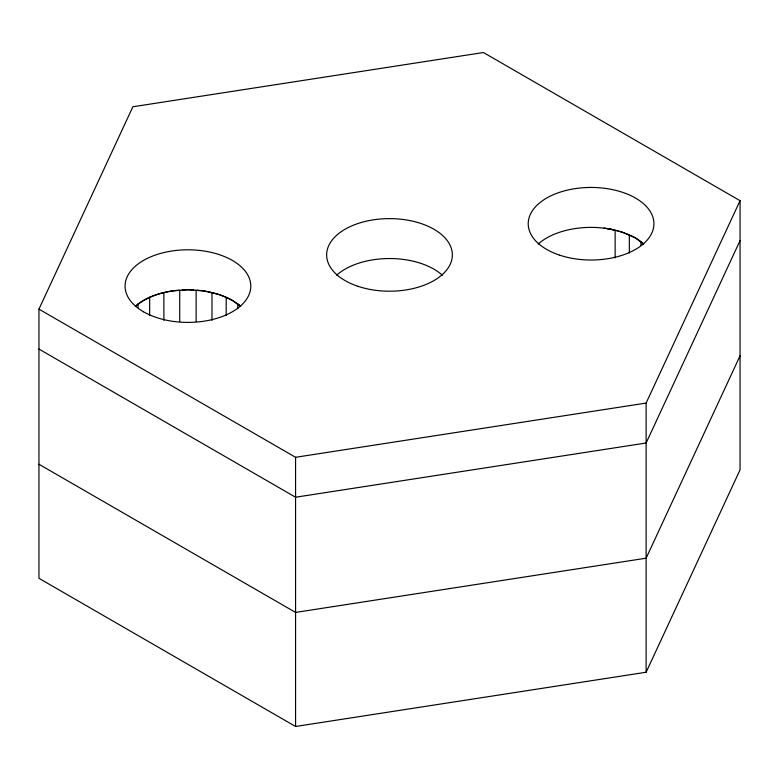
<?xml version="1.0" encoding="UTF-8"?>
<svg xmlns="http://www.w3.org/2000/svg" width="779" height="779" viewBox="0 0 779 779"><rect width="100%" height="100%" fill="white"/><g stroke="black" fill="none" stroke-linecap="round" stroke-linejoin="round"><path stroke-width="1.17" d="M38.95 309.146L132.878 106.762L483.428 52.524L740.05 200.69L740.05 469.854L646.122 672.238L295.572 726.476L38.95 578.31L38.95 309.146L295.572 457.302L646.122 403.074L740.05 200.69M740.05 240.604L646.122 442.998L295.572 497.226L38.95 349.06M740.05 355.799L646.122 558.192L295.572 612.421L38.95 464.255M136.228 305.504C144.076 298.795 153.989 295.037 163.872 292.485L163.872 320.335M135.312 306.507C147.221 296.088 163.132 291.823 178.576 290.168M164.982 292.271L171.662 290.966L187.924 289.73L193.786 289.944M182.072 289.944L187.924 289.73L204.195 290.966L210.875 292.271M197.282 290.168L204.195 290.966L219.357 294.589L225.219 296.848M603.978 228.081A1600.952 924.303 0 0 1 607.338 228.598L614.018 229.902A62.856 36.292 0 0 0 538.182 244.041M607.338 228.598C619.88 231.1 632.889 234.576 642.772 243.136M643.688 244.139L635.518 237.994L622.499 232.22L615.128 230.126L615.128 257.966M240.545 306.507L232.376 300.353L226.192 297.227L226.192 315.388M239.63 305.504C231.772 298.863 221.781 295.212 211.985 292.485L211.985 320.335M646.122 403.074L646.122 672.238M640.942 241.558L640.942 245.19M629.335 234.859L629.335 253.019M295.572 457.302L295.572 726.476M237.799 308.766L237.799 303.927A62.856 36.292 0 0 1 240.643 306.244M196.133 290.041L196.133 321.513M179.725 290.041L179.725 321.513M149.665 297.227L149.665 315.388M138.058 303.927L138.058 307.559M336.606 275.221A62.856 36.292 0 0 1 442.394 275.221M358.067 286.341A62.856 36.292 0 0 0 452.356 254.918A62.856 36.292 0 0 0 358.067 223.485A62.856 36.292 0 0 0 358.067 286.341M143.482 311.766A62.856 36.292 0 0 0 248.647 295.494A62.856 36.292 0 0 0 171.662 251.042A62.856 36.292 0 0 0 143.482 311.766M559.643 255.161A62.856 36.292 0 0 0 653.932 223.729A62.856 36.292 0 0 0 559.643 192.306A62.856 36.292 0 0 0 559.643 255.161"/></g></svg>
